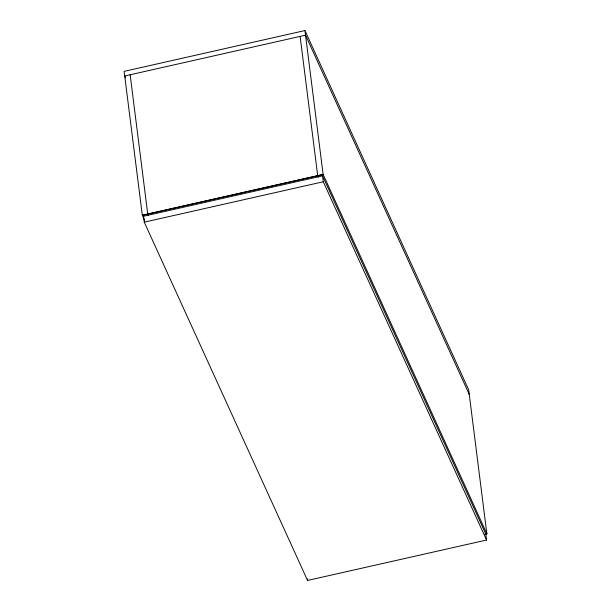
<?xml version="1.0" encoding="UTF-8"?>
<svg xmlns="http://www.w3.org/2000/svg" width="611" height="611" viewBox="0 0 611 611"><rect width="100%" height="100%" fill="white"/><g stroke="black" fill="none" stroke-linecap="round" stroke-linejoin="round"><path stroke-width="0.92" d="M304.958 30.55L124.14 71.365L142.325 215.355L323.135 174.54L304.958 30.55L468.675 389.81L486.86 533.8L485.05 534.205M322.532 175.846L143.524 216.256L144.272 222.167L307.554 580.45L486.555 540.04L485.806 534.129L322.532 175.846L323.28 181.765L486.555 540.04M144.272 222.167L323.28 181.765M485.027 534.052L486.837 533.647M469.263 394.439L305.538 35.178L124.728 75.993L125.515 77.727M486.86 533.8L323.112 174.387L142.302 215.202L144.692 220.556M317.689 175.609L318.377 177.236M147.725 213.972L148.519 215.706M300.116 36.4L317.705 175.762M307.341 578.762L307.554 580.45M130.151 74.771L147.747 214.125"/></g></svg>
